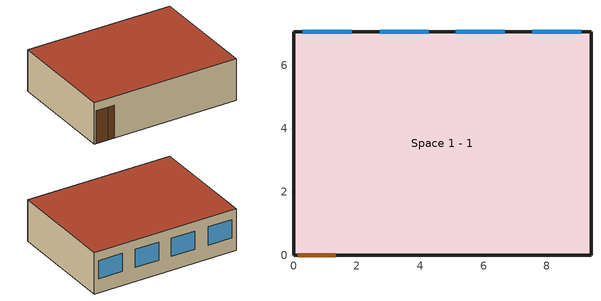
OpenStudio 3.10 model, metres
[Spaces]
Space 1 - 1
 floor ground: 0,0 0,7.06 9.39,7.06 9.39,0 z0
 wall outside: 9.39,0 9.39,7.06 0,7.06 0,0 9.39,0 z0:2.68
 window: 6.67,7.06 5.12,7.06 / 1.84,7.06 0.29,7.06 / 4.28,7.06 2.73,7.06 / 9.09,7.06 7.54,7.06 z0.9:2.07
 door: 0.14,0 0.94,0 / 0.94,0 1.34,0 z0:2.1
 roof outside: 9.39,0 9.39,7.06 0,7.06 0,0 z2.68
[Site]
Quixeramobim: Latitude {deg}=-5; Longitude {deg}=-39; Time Zone {hr}=-3; Elevation {m}=80; Keep Site Location Information=No
[ClimateZones]
Climate Zone Institution Name 1=ASHRAE; Climate Zone Document Name 1=ANSI/ASHRAE Standard 169; Climate Zone Document Year 1=2006; Climate Zone Institution Name 2=CEC; Climate Zone Document Name 2=California Climate Zone Descriptions; Climate Zone Document Year 2=1995
[Building]
Building 1: North Axis {deg}=-0
[DefaultConstructionSet]
Construction Set 1: Default Exterior Surface Constructions=Default Surface Constructions 1; Default Interior Surface Constructions=Default Surface Constructions 2; Default Ground Contact Surface Constructions=Default Surface Constructions 3; Default Exterior SubSurface Constructions=Default Sub Surface Constructions 1; Default Interior SubSurface Constructions=Default Sub Surface Constructions 2
[DefaultSurfaceConstructions]
Default Surface Constructions 1; Default Surface Constructions 2; Default Surface Constructions 3
[DefaultSubSurfaceConstructions]
Default Sub Surface Constructions 1; Default Sub Surface Constructions 2
[SpaceType]
Space Type 1
[BuildingStory]
Story 1: Nominal Z Coordinate {m}=0; Nominal Floor to Floor Height {m}=2.4384; Nominal Floor to Ceiling Height {m}=2.4384
[ThermalZone]
TZ_Lab_Arq: Multiplier=1; Thermostat=TZ_Lab_Arq Thermostat; Use Ideal Air Loads=No
[Sizing:Zone]
TZ_Lab_Arq: Zone Cooling Design Supply Air Temperature Input Method=SupplyAirTemperature; Zone Cooling Design Supply Air Temperature {C}=14; Zone Cooling Design Supply Air Temperature Difference {deltaC}=11.11; Zone Heating Design Supply Air Temperature Input Method=SupplyAirTemperature; Zone Heating Design Supply Air Temperature {C}=40; Zone Heating Design Supply Air Temperature Difference {deltaC}=11.11; Zone Cooling Design Supply Air Humidity Ratio {kg-H2O/kg-air}=0.0085; Zone Heating Design Supply Air Humidity Ratio {kg-H2O/kg-air}=0.008; Cooling Design Air Flow Method=DesignDay; Heating Design Air Flow Method=DesignDay; Account for Dedicated Outdoor Air System=No; Dedicated Outdoor Air System Control Strategy=NeutralSupplyAir; Dedicated Outdoor Air Low Setpoint Temperature for Design {C}=autosize; Dedicated Outdoor Air High Setpoint Temperature for Design {C}=autosize; Zone Load Sizing Method=Sensible Load Only No Latent Load; Zone Latent Cooling Design Supply Air Humidity Ratio Input Method=HumidityRatioDifference; Zone Cooling Design Supply Air Humidity Ratio Difference {kgWater/kgDryAir}=0.005; Zone Latent Heating Design Supply Air Humidity Ratio Input Method=HumidityRatioDifference; Zone Humidification Design Supply Air Humidity Ratio Difference {kgWater/kgDryAir}=0.005; Sizing Option=Coincident
[Zone equipment]
TZ_Lab_Arq: PTAC DX Clg Elec Htg
[Space]
Space 1 - 1: Space Type=Space Type 1; Default Construction Set=Construction Set 1; Building Story=Story 1; Thermal Zone=TZ_Lab_Arq
[ZoneHVAC:PackagedTerminalAirConditioner]
PTAC DX Clg Elec Htg: Availability Schedule=Always On Discrete hvac_library; Supply Air Flow Rate During Cooling Operation {m3/s}=Autosize; Supply Air Flow Rate During Heating Operation {m3/s}=Autosize; Supply Air Flow Rate When No Cooling or Heating is Needed {m3/s}=Autosize; No Load Supply Air Flow Rate Control Set To Low Speed=Yes; Outdoor Air Flow Rate During Cooling Operation {m3/s}=Autosize; Outdoor Air Flow Rate During Heating Operation {m3/s}=Autosize; Outdoor Air Flow Rate When No Cooling or Heating is Needed {m3/s}=Autosize; Supply Air Fan=Elec PTAC Fan; Heating Coil=PTAC Elec Htg Coil; Cooling Coil=Elec PTAC 1 Spd DX Clg Coil; Fan Placement=DrawThrough; Supply Air Fan Operating Mode Schedule=Always On Discrete hvac_library
[Fan:ConstantVolume]
Elec PTAC Fan: Availability Schedule=Always On Discrete hvac_library; Pressure Rise {Pa}=250; Maximum Flow Rate {m3/s}=AutoSize
[Coil:Heating:Electric]
PTAC Elec Htg Coil: Availability Schedule=Always On Discrete hvac_library
[Coil:Cooling:DX:SingleSpeed]
Elec PTAC 1 Spd DX Clg Coil: Availability Schedule=Always On Discrete hvac_library; Rated Total Cooling Capacity {W}=autosize; Rated Sensible Heat Ratio=autosize; Rated COP {W/W}=3; Rated Air Flow Rate {m3/s}=autosize; Rated Evaporator Fan Power Per Volume Flow Rate 2017 {W/(m3/s)}=773.3; Rated Evaporator Fan Power Per Volume Flow Rate 2023 {W/(m3/s)}=934.4; Total Cooling Capacity Function of Temperature Curve=Curve Biquadratic 33; Total Cooling Capacity Function of Flow Fraction Curve=Curve Quadratic 41; Energy Input Ratio Function of Temperature Curve=Curve Biquadratic 34; Energy Input Ratio Function of Flow Fraction Curve=Curve Quadratic 42; Part Load Fraction Correlation Curve=Curve Quadratic 43; Minimum Outdoor Dry-Bulb Temperature for Compressor Operation {C}=-25; Nominal Time for Condensate Removal to Begin {s}=0; Ratio of Initial Moisture Evaporation Rate and Steady State Latent Capacity=0; Maximum Cycling Rate {cycles/hr}=0; Latent Capacity Time Constant {s}=0; Condenser Type=AirCooled; Evaporative Condenser Effectiveness=0; Evaporative Condenser Air Flow Rate {m3/s}=Autosize; Evaporative Condenser Pump Rated Power Consumption {W}=Autosize; Crankcase Heater Capacity {W}=0; Maximum Outdoor Dry-Bulb Temperature for Crankcase Heater Operation {C}=0; Basin Heater Capacity {W/K}=0; Basin Heater Setpoint Temperature {C}=10
[ThermostatSetpoint:DualSetpoint]
TZ_Lab_Arq Thermostat: Heating Setpoint Temperature Schedule=Heating_18C; Cooling Setpoint Temperature Schedule=Cooling_24C
[Schedule:Constant]
Always On Discrete hvac_library: Value=1
[Curve:Biquadratic] Minimum Value of x=17; Maximum Value of x=22; Minimum Value of y=13; Maximum Value of y=46
Name | Coefficient1 Constant | Coefficient2 x | Coefficient3 x**2 | Coefficient4 y | Coefficient5 y**2 | Coefficient6 x*y
Curve Biquadratic 33 | 0.942588 | 0.00954335 | 0.00068377 | -0.0110427 | 5.249e-06 | -9.72e-06
Curve Biquadratic 34 | 0.342414 | 0.034885 | -0.0006237 | 0.00497722 | 0.000437951 | -0.000728028
[Curve:Quadratic]
Name | Coefficient1 Constant | Coefficient2 x | Coefficient3 x**2 | Minimum Value of x | Maximum Value of x
Curve Quadratic 41 | 0.8 | 0.2 | 0 | 0.5 | 1.5
Curve Quadratic 42 | 1.1552 | -0.1808 | 0.0256 | 0.5 | 1.5
Curve Quadratic 43 | 0.85 | 0.15 | 0 | 0 | 1
[Schedule:Compact]
Cooling_24C: Through: 12/31, For: AllDays, Until: 24:00, 24
Heating_18C: Through: 12/31, For: AllDays, Until: 24:00, 18
